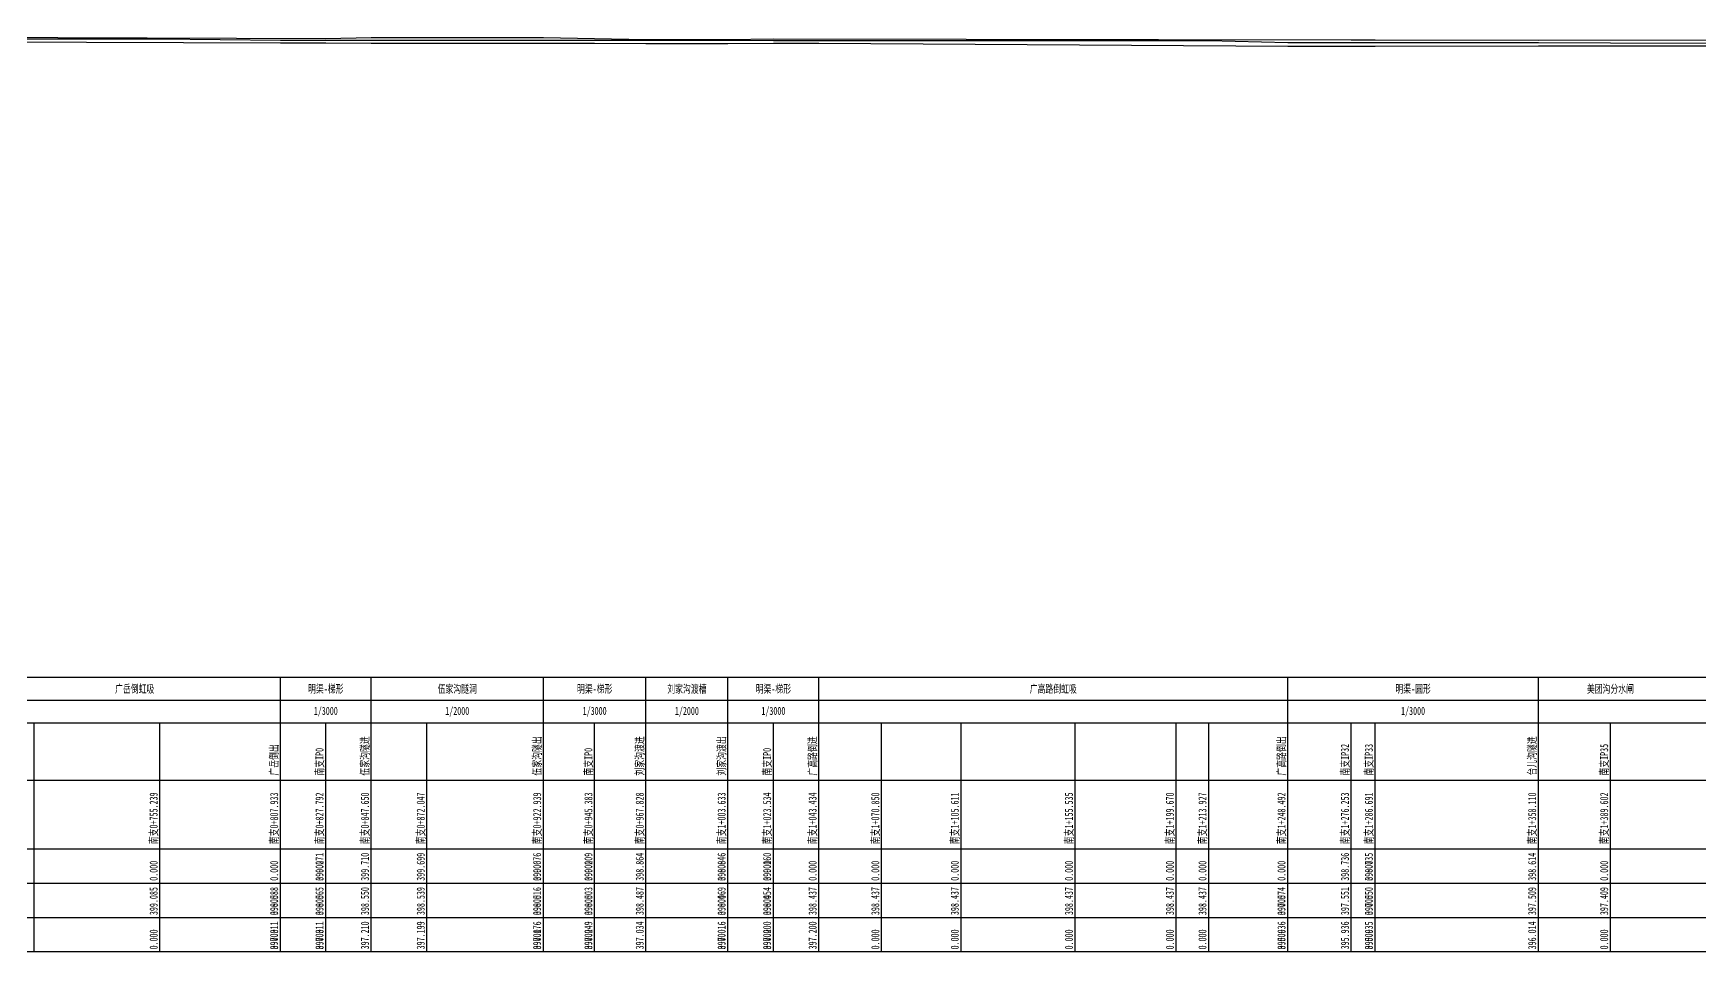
# Model space of a CAD drawing. Header units: metres. Extents: x -40 to 2892, y -553 to 402.
# Drawn here: x 700 to 1429, y 0 to 402 of the extents above; entities that cross this region are included whole.
import ezdxf
from ezdxf.enums import TextEntityAlignment as Align

# ---------------------------------------------------------------- set-up
doc = ezdxf.new("R2010")
doc.units = ezdxf.units.M
for name, color, linetype in [('纵断面_文字标注', 7, 'Continuous'), ('纵断面_渠底高程线', 3, 'Continuous'), ('纵断面_渠顶高程线', 1, 'Continuous'), ('纵断面_表格线框', 7, 'Continuous'), ('纵断面_设计水位线', 5, 'Continuous')]:
    doc.layers.add(name, color=color, linetype=linetype)
doc.styles.get("Standard").update_dxf_attribs({"font": '', "width": 0.7})
doc.styles.get('Standard').set_extended_font_data('仿宋')

msp = doc.modelspace()

# ---------------------------------------------------------------- linework, layer by layer
at = {"layer": '纵断面_渠底高程线'}
msp.add_lwpolyline([(680.54, 397.84), (807.93, 397.31), (827.79, 397.31), (847.65, 397.21), (872.05, 397.2), (922.94, 397.18), (945.38, 397.25), (967.83, 397.03), (1003.63, 397.02), (1023.53, 397.2), (1043.43, 397.2), (1248.49, 395.94), (1276.25, 395.94), (1286.69, 395.93), (1358.11, 396.01), (1630.31, 396.04)], dxfattribs=at)
at = {"layer": '纵断面_渠顶高程线'}
msp.add_lwpolyline([(0, 401.31), (108.43, 401.27), (169.21, 401.25), (192.78, 401.53), (258.32, 401.49), (283.63, 400.61), (301.73, 400.6), (415.63, 400.46), (618.05, 399.84), (642.65, 400.28), (662.24, 400.27), (671.39, 399.8), (827.79, 399.27), (847.65, 399.71), (872.05, 399.7), (922.94, 399.68), (945.38, 399.21), (967.83, 398.86), (1003.63, 398.85), (1023.53, 399.16), (1276.25, 398.74), (1286.69, 398.73), (1358.11, 398.61), (1630.31, 398.64)], dxfattribs=at)
at = {"layer": '纵断面_表格线框'}
for p, q in [((0, 120), (2891.89, 120)), ((807.93, 0), (807.93, 120)), ((847.65, 0), (847.65, 120)), ((922.94, 0), (922.94, 120)), ((967.83, 0), (967.83, 120)), ((1003.63, 0), (1003.63, 120)), ((1043.43, 0), (1043.43, 120)), ((1248.49, 0), (1248.49, 120)), ((1358.11, 0), (1358.11, 120)), ((0, 110), (2891.89, 110)), ((0, 100), (2891.89, 100)), ((700.2, 0), (700.2, 100)), ((755.24, 0), (755.24, 100)), ((807.93, 0), (807.93, 100)), ((827.79, 0), (827.79, 100)), ((827.79, 0), (827.79, 100)), ((872.05, 0), (872.05, 100)), ((922.94, 0), (922.94, 100)), ((945.38, 0), (945.38, 100)), ((945.38, 0), (945.38, 100)), ((1003.63, 0), (1003.63, 100)), ((1023.53, 0), (1023.53, 100)), ((1023.53, 0), (1023.53, 100)), ((1070.85, 0), (1070.85, 100)), ((1105.61, 0), (1105.61, 100)), ((1155.54, 0), (1155.54, 100)), ((1199.67, 0), (1199.67, 100)), ((1213.93, 0), (1213.93, 100)), ((1248.49, 0), (1248.49, 100)), ((1276.25, 0), (1276.25, 100)), ((1286.69, 0), (1286.69, 100)), ((1286.69, 0), (1286.69, 100)), ((1389.6, 0), (1389.6, 100)), ((0, 75), (2891.89, 75)), ((0, 45), (2891.89, 45)), ((0, 30), (2891.89, 30)), ((0, 15), (2891.89, 15)), ((0, 0), (2891.89, 0))]:
    msp.add_line(p, q, dxfattribs=at)
at = {"layer": '纵断面_设计水位线'}
msp.add_lwpolyline([(680.54, 399.08), (700.2, 399.08), (755.24, 399.08), (807.93, 398.59), (827.79, 398.56), (847.65, 398.55), (872.05, 398.54), (922.94, 398.52), (945.38, 398.5), (967.83, 398.49), (1003.63, 398.47), (1023.53, 398.45), (1043.43, 398.44), (1070.85, 398.44), (1105.61, 398.44), (1155.54, 398.44), (1199.67, 398.44), (1213.93, 398.44), (1248.49, 397.57), (1276.25, 397.55), (1286.69, 397.55), (1358.11, 397.51), (1389.6, 397.41), (1630.31, 397.29)], dxfattribs=at)

# ---------------------------------------------------------------- texts
at = {"layer": '纵断面_文字标注', "width": 0.7}
for s, p in [('广岳倒虹吸', (744.23, 115)), ('明渠-梯形', (827.79, 115)), ('伍家沟隧洞', (885.29, 115)), ('明渠-梯形', (945.38, 115)), ('刘家沟渡槽', (985.73, 115)), ('明渠-梯形', (1023.53, 115)), ('广高路倒虹吸', (1145.96, 115)), ('明渠-圆形', (1303.3, 115)), ('美团沟分水闸', (1389.6, 115)), ('1/3000', (827.79, 105)), ('1/2000', (885.29, 105)), ('1/3000', (945.38, 105)), ('1/2000', (985.73, 105)), ('1/3000', (1023.53, 105)), ('1/3000', (1303.3, 105))]:
    msp.add_text(s, height=3.5, dxfattribs=at).set_placement(p, align=Align.MIDDLE)
for s, p in [('广岳倒出', (806.93, 77)), ('南支IP0', (826.79, 77)), ('伍家沟隧进', (846.65, 77)), ('伍家沟隧出', (921.94, 77)), ('南支IP0', (944.38, 77)), ('刘家沟渡进', (966.83, 77)), ('刘家沟渡出', (1002.63, 77)), ('南支IP0', (1022.53, 77)), ('广高路倒进', (1042.43, 77)), ('广高路倒出', (1247.49, 77)), ('南支IP32', (1275.25, 77)), ('南支IP33', (1285.69, 77)), ('台儿沟隧进', (1357.11, 77)), ('南支IP35', (1388.6, 77)), ('南支0+755.239', (754.24, 47)), ('南支0+807.933', (806.93, 47)), ('南支0+807.933', (806.93, 47)), ('南支0+827.792', (826.79, 47)), ('南支0+827.792', (826.79, 47)), ('南支0+847.650', (846.65, 47)), ('南支0+872.047', (871.05, 47)), ('南支0+922.939', (921.94, 47)), ('南支0+922.939', (921.94, 47)), ('南支0+945.383', (944.38, 47)), ('南支0+945.383', (944.38, 47)), ('南支0+967.828', (966.83, 47)), ('南支1+003.633', (1002.63, 47)), ('南支1+003.633', (1002.63, 47)), ('南支1+023.534', (1022.53, 47)), ('南支1+023.534', (1022.53, 47)), ('南支1+043.434', (1042.43, 47)), ('南支1+070.850', (1069.85, 47)), ('南支1+105.611', (1104.61, 47)), ('南支1+155.535', (1154.54, 47)), ('南支1+199.670', (1198.67, 47)), ('南支1+213.927', (1212.93, 47)), ('南支1+248.492', (1247.49, 47)), ('南支1+248.492', (1247.49, 47)), ('南支1+276.253', (1275.25, 47)), ('南支1+286.691', (1285.69, 47)), ('南支1+286.691', (1285.69, 47)), ('南支1+358.110', (1357.11, 47)), ('南支1+389.602', (1388.6, 47)), ('0.000', (754.24, 31)), ('0.000', (806.93, 31)), ('0.000', (806.93, 31)), ('399.271', (826.79, 31)), ('0.000', (826.79, 31)), ('399.710', (846.65, 31)), ('399.699', (871.05, 31)), ('399.676', (921.94, 31)), ('0.000', (921.94, 31)), ('399.209', (944.38, 31)), ('0.000', (944.38, 31)), ('398.864', (966.83, 31)), ('398.846', (1002.63, 31)), ('0.000', (1002.63, 31)), ('399.160', (1022.53, 31)), ('0.000', (1022.53, 31)), ('0.000', (1042.43, 31)), ('0.000', (1069.85, 31)), ('0.000', (1104.61, 31)), ('0.000', (1154.54, 31)), ('0.000', (1198.67, 31)), ('0.000', (1212.93, 31)), ('0.000', (1247.49, 31)), ('0.000', (1247.49, 31)), ('398.736', (1275.25, 31)), ('398.735', (1285.69, 31)), ('0.000', (1285.69, 31)), ('398.614', (1357.11, 31)), ('0.000', (1388.6, 31)), ('399.085', (754.24, 16)), ('398.588', (806.93, 16)), ('0.000', (806.93, 16)), ('398.565', (826.79, 16)), ('0.000', (826.79, 16)), ('398.550', (846.65, 16)), ('398.539', (871.05, 16)), ('398.516', (921.94, 16)), ('0.000', (921.94, 16)), ('398.503', (944.38, 16)), ('0.000', (944.38, 16)), ('398.487', (966.83, 16)), ('398.469', (1002.63, 16)), ('0.000', (1002.63, 16)), ('398.454', (1022.53, 16)), ('0.000', (1022.53, 16)), ('398.437', (1042.43, 16)), ('398.437', (1069.85, 16)), ('398.437', (1104.61, 16)), ('398.437', (1154.54, 16)), ('398.437', (1198.67, 16)), ('398.437', (1212.93, 16)), ('397.574', (1247.49, 16)), ('0.000', (1247.49, 16)), ('397.551', (1275.25, 16)), ('397.550', (1285.69, 16)), ('0.000', (1285.69, 16)), ('397.509', (1357.11, 16)), ('397.409', (1388.6, 16)), ('0.000', (754.24, 1)), ('397.311', (806.93, 1)), ('0.000', (806.93, 1)), ('397.311', (826.79, 1)), ('0.000', (826.79, 1)), ('397.210', (846.65, 1)), ('397.199', (871.05, 1)), ('397.176', (921.94, 1)), ('0.000', (921.94, 1)), ('397.249', (944.38, 1)), ('0.000', (944.38, 1)), ('397.034', (966.83, 1)), ('397.016', (1002.63, 1)), ('0.000', (1002.63, 1)), ('397.200', (1022.53, 1)), ('0.000', (1022.53, 1)), ('397.200', (1042.43, 1)), ('0.000', (1069.85, 1)), ('0.000', (1104.61, 1)), ('0.000', (1154.54, 1)), ('0.000', (1198.67, 1)), ('0.000', (1212.93, 1)), ('395.936', (1247.49, 1)), ('0.000', (1247.49, 1)), ('395.936', (1275.25, 1)), ('395.935', (1285.69, 1)), ('0.000', (1285.69, 1)), ('396.014', (1357.11, 1)), ('0.000', (1388.6, 1))]:
    msp.add_text(s, height=3.5, rotation=90, dxfattribs=at).set_placement(p)

doc.saveas('drawing.dxf')
